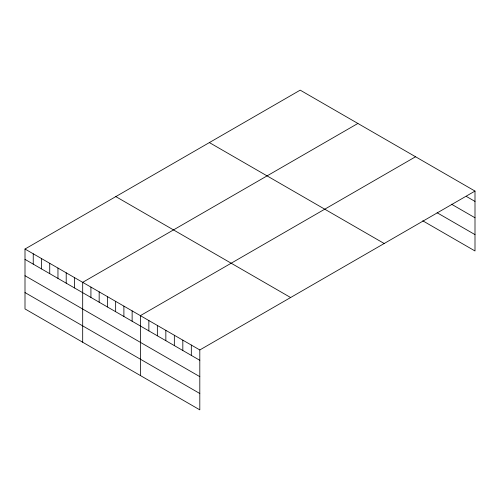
<?xml version="1.0" encoding="UTF-8"?>
<svg xmlns="http://www.w3.org/2000/svg" width="500" height="500" viewBox="0 0 500 500"><rect width="100%" height="100%" fill="white"/><g stroke="black" fill="none" stroke-linecap="round" stroke-linejoin="round"><path stroke-width="0.75" d="M25 249.031L199.806 349.956L199.806 409.85L25 308.925L25 249.031L300.194 90.15L475 191.075L475 250.969L422.75 220.8M357.881 123.456L82.688 282.337L82.688 342.231M415.562 156.762L140.375 315.644L140.375 375.531M199.806 349.956L475 191.075M466.506 196.519L475 201.419M451.488 204.194L475 217.769M437.119 212.744L475 234.619M209.381 142.581L384.188 243.506M115.812 196.6L290.619 297.525M25 259.375L199.806 360.3M25 275.725L199.806 376.65M25 292.575L199.806 393.5M191.319 345.056L191.319 355.4M182.825 340.156L182.825 350.494M174.338 335.25L174.338 345.594M165.844 330.35L165.844 340.694M157.356 325.45L157.356 335.788M148.863 320.544L148.863 330.887M132.131 310.887L132.131 321.231M123.894 306.125L123.894 316.469M115.65 301.369L115.65 311.712M107.406 296.613L107.406 306.956M99.169 291.856L99.169 302.2M90.925 287.094L90.925 297.438M74.444 277.581L74.444 287.925M66.206 272.825L66.206 283.163M57.962 268.062L57.962 278.406M49.725 263.306L49.725 273.65M41.481 258.55L41.481 268.894M33.244 253.794L33.244 264.131"/></g></svg>
